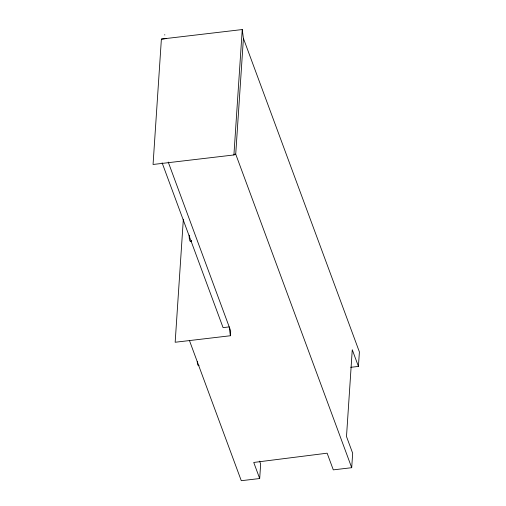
<?xml version="1.0" encoding="UTF-8"?>
<svg xmlns="http://www.w3.org/2000/svg" width="506" height="506" viewBox="0 0 506 506"><rect width="100%" height="100%" fill="white"/><g stroke="black" fill="none" stroke-linecap="round" stroke-linejoin="round"><path stroke-width="0.76" d="M183.343 219.218L175.165 342.252L230.375 335.75L230.698 330.93L168.245 162.097M233.911 154.956L242.247 29.55L161.389 39.07L153.059 164.475L233.911 154.956L235.72 154.153L243.418 38.393L242.247 29.55M189.396 340.418L241.286 480.7L259.692 478.531L260.653 464.065L259.572 461.137M259.692 478.531L253.74 462.452L327.135 453.186L333.302 469.865L351.708 467.696L352.669 453.231L346.496 436.545L352.265 349.728L358.438 366.414L350.772 367.312M358.438 366.414L359.399 351.942L243.418 38.393M161.389 39.145L166.24 38.576M234.151 154.336L235.72 154.153L351.708 467.696M162.11 162.818L223.076 327.629L229.212 326.908L230.375 335.75M164.76 34.648L164.804 35.034M199.067 365.547A4.377 1.316 88.1 0 1 197.226 361.6M191.647 241.02A4.377 1.316 88.1 0 1 191.344 240.369M191.053 241.349A4.377 1.316 88.1 0 1 189.605 240.015A4.377 1.316 88.1 0 1 189.288 235.189"/></g></svg>
